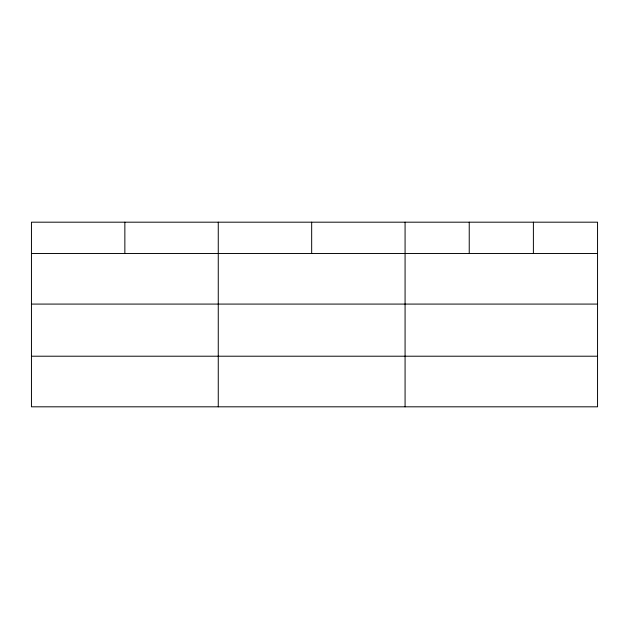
<?xml version="1.0" encoding="UTF-8"?>
<svg xmlns="http://www.w3.org/2000/svg" width="629" height="629" viewBox="0 0 629 629"><rect width="100%" height="100%" fill="white"/><g stroke="black" fill="none" stroke-linecap="round" stroke-linejoin="round"><path stroke-width="0.94" d="M597.55 304.082L597.55 222.186L31.45 222.186L31.45 406.814L597.55 406.814L597.55 304.082L31.45 304.082M31.45 253.479L597.55 253.479M31.45 356.211L597.55 356.211M533.392 222.186L533.392 253.479M469.234 222.186L469.234 253.479M405.076 222.186L405.076 406.814M311.669 222.186L311.669 253.479M218.263 222.186L218.263 406.814M124.857 222.186L124.857 253.479"/></g></svg>
